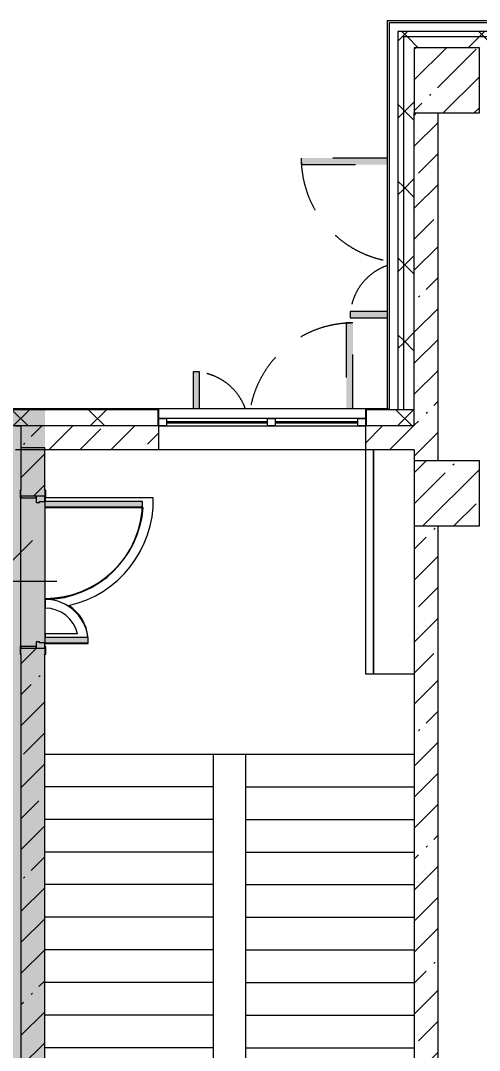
# Model space of a CAD drawing. Header units: millimetres. Extents: x -2911 to 185522, y -8553 to 29000.
# Drawn here: x 97049 to 101272, y 17875 to 27350 of the extents above; entities that cross this region are included whole.
import ezdxf

# ---------------------------------------------------------------- set-up
doc = ezdxf.new("R2010")
doc.units = ezdxf.units.MM
doc.linetypes.add('200_ШТРИХ__ш1_п0_6_', pattern=[800, 500, -300])
for name, color, linetype, lineweight in [('A-ANNO-DIMS', 7, 'Continuous', 9), ('A-ANNO-DIMS-500', 7, 'Continuous', 9), ('A-DETL-MBND-1', 7, '200_ШТРИХ__ш1_п0_6_', 9), ('A-GLAZ-2', 7, 'Continuous', 5), ('A-WALL', 7, 'Continuous', 9), ('A-WALL-4', 7, 'Continuous', 5), ('I-WALL-3', 7, 'Continuous', 5), ('S-COLS-2', 7, 'Continuous', 5), ('S-STRS-3', 7, 'Continuous', 5)]:
    doc.layers.add(name, color=color, linetype=linetype, lineweight=lineweight)
doc.layers.add('A-DETL-GENF-1', color=7, linetype='Continuous', lineweight=9, true_color=0xc0c0c0, transparency=0.4)
for name, color, linetype, lineweight, true_color in [('A-DOOR-2', 7, 'Continuous', 5, 0xaaaaaa), ('A-DOOR-3', 7, 'Continuous', 5, 0xe2e2e2), ('A-DOOR-4', 7, 'Continuous', 5, 0xb7b7b7), ('A-DOOR-FRAM-1', 7, 'Continuous', 5, 0xe2e2e2), ('A-DOOR-FRAM-2', 7, 'Continuous', 5, 0xaaaaaa), ('A-DOOR-FRAM-3', 7, 'Continuous', 5, 0xb7b7b7), ('A-FLOR-1', 7, 'Continuous', 5, 0xb7b7b7), ('A-FLOR-2', 7, 'Continuous', 5, 0xaaaaaa), ('A-WALL-5', 7, 'Continuous', 9, 0x737373), ('A-WALL-6', 7, 'Continuous', 5, 0x737373), ('I-WALL-4', 7, 'Continuous', 5, 0x737373), ('S-STRS-4', 7, 'Continuous', 5, 0x737373)]:
    doc.layers.add(name, color=color, linetype=linetype, lineweight=lineweight, true_color=true_color)
doc.styles.add('ISOCPEUR_4', font='isocpeur.ttf', dxfattribs={"width": 0.9, "height": 1000})
doc.dimstyles.new('ISO-2_0_0_9К_Средний_округл2_1', dxfattribs={"dimscale": 304.8, "dimtxt": 995.981176, "dimasz": 2.46063, "dimexe": 1.968504, "dimexo": 0, "dimgap": 0, "dimtad": 1, "dimdec": 0, "dimrnd": 10, "dimzin": 0, "dimdsep": 46, "dimtxsty": 'ISOCPEUR_4', "dimblk1": 'OBLIQUE', "dimblk2": 'OBLIQUE', "dimsah": 1, "dimcen": 0.09, "dimdle": 1.968504, "dimazin": 0, "dimtfac": 1, "dimtdec": 4, "dimtix": 1, "dimtmove": 0, "dimatfit": 3, "dimfxl": 1, "dimtvp": 1, "dimtolj": 1, "dimtzin": 0, "dimarcsym": 2})
pattern_1 = [(45, (58512.3, 0), (-285.123, 285.123), []), (45, (58797.44, 0), (-285.123, 285.123), [504.031, -100.806, 16.764, -84.042])]
pattern_2 = [(45, (58512.3, 0), (-353.5534, 353.5534), []), (135, (58512.3, 0), (-353.5534, -353.5534), [])]

# ---------------------------------------------------------------- blocks, each defined once
blk = doc.blocks.new('BSC_Колонна _Прямоугольная - 600х600-V86-2_7_1_птичка')
at = {"layer": 'S-COLS-2'}
h = blk.add_hatch(dxfattribs=at)
h.set_pattern_fill('FP_103', color=256, style=0, pattern_type=2)
h.set_pattern_definition([(45, (-42460, -26800), (-285.123, 285.123), []), (45, (-42174.88, -26800), (-285.123, 285.123), [504.031, -100.806, 16.764, -84.042])])
h.paths.add_polyline_path([(-300, -300), (300, -300), (300, 300), (-300, 300)])
for p, q in [((300, 300), (-300, 300)), ((-300, 300), (-300, -300)), ((300, -300), (300, 300)), ((-300, -300), (300, -300))]:
    blk.add_line(p, q, dxfattribs=at)
blk = doc.blocks.new('BSC_Колонна _Прямоугольная - 600х600-V100-2_7_1_птичка')
at = {"layer": 'S-COLS-2'}
h = blk.add_hatch(dxfattribs=at)
h.set_pattern_fill('FP_116', color=256, style=0, pattern_type=2)
h.set_pattern_definition([(45, (-42460, -23000), (-285.123, 285.123), []), (45, (-42174.88, -23000), (-285.123, 285.123), [504.031, -100.806, 16.764, -84.042])])
h.paths.add_polyline_path([(-300, -300), (300, -300), (300, 300), (-300, 300), (-300, -210)])
for p, q in [((300, 300), (-300, 300)), ((-300, 300), (-300, -300)), ((300, -300), (300, 300)), ((-300, -300), (300, -300))]:
    blk.add_line(p, q, dxfattribs=at)
blk = doc.blocks.new('120_Окно_СКБ_2Ст - 120_Окно_СКБ_2Ст 1900х2400 глухое-23537524-2_7_1_птичка')
at = {"layer": 'A-GLAZ-2'}
for p, q in [((-950, 5), (-950, 75)), ((-950, 75), (-880, 75)), ((950, 75), (-950, 75)), ((-880, 5), (-950, 5)), ((-950, 5), (950, 5)), ((-880, 75), (-880, 5)), ((-120, 45), (-880, 45)), ((-120, 35), (-880, 35)), ((-120, 5), (-120, 75)), ((-120, 75), (-50, 75)), ((-50, 5), (-120, 5)), ((-50, 75), (-50, 5)), ((880, 45), (-50, 45)), ((880, 35), (-50, 35)), ((880, 5), (880, 75)), ((880, 75), (950, 75)), ((950, 5), (880, 5)), ((950, 75), (950, 5))]:
    blk.add_line(p, q, dxfattribs=at)
blk = doc.blocks.new('110_Дверь_СКБ_2Ст_Наружная - ДН-1_л__ Двухстворчатая 1350 х3200 _ЛК_ в свету с верхним остеклением 2-22448815-2_7_1_птичка')
at = {"layer": 'A-DETL-MBND-1'}
for points in [[(754.5, 79.3), (754.5, 869), (694.5, 869), (694.5, 79.3)], [(-655.5, 79.3), (-655.5, 419), (-715.5, 419), (-715.5, 79.3)]]:
    blk.add_hatch(color=256, dxfattribs=at).paths.add_polyline_path(points)
for p, q in [((754.5, 869), (694.5, 869)), ((694.5, 869), (694.5, 79.3)), ((754.5, 79.3), (754.5, 869)), ((-715.5, 419), (-715.5, 79.3)), ((-655.5, 419), (-715.5, 419)), ((-655.5, 79.3), (-655.5, 419))]:
    blk.add_line(p, q, dxfattribs=at)
for centre, radius, start, end in [((754.5, -91), 960, 90, 169.72024), ((-715.5, -91), 510, 19.63052, 90)]:
    blk.add_arc(centre, radius, start, end, dxfattribs=at)
blk = doc.blocks.new('110_Дверь_СКБ_2Ст - Д-1 Лестничная клетка EIS60-V175-2_7_1_птичка')
at = {"layer": 'A-DOOR-3'}
for points in [[(-587.5, 110), (-587.5, 1010), (-637.5, 1010), (-637.5, 110)], [(662.5, 510), (612.5, 510), (612.5, 110), (662.5, 110)], [(712.5, 30), (697.5, 30), (697.5, -110), (712.5, -110)]]:
    blk.add_hatch(color=256, dxfattribs=at).paths.add_polyline_path(points)
h = blk.add_hatch(color=256, dxfattribs=at)
h.paths.add_polyline_path([(712.5, 110), (662.5, 110), (662.5, 60), (652.5, 60), (654.4, 30), (712.5, 30), (712.5, 90.1)])
h.paths.add_polyline_path([(-627.5, 60), (-637.5, 60), (-637.5, 110), (-687.5, 110), (-687.5, 30), (-627.5, 30)])
at = {"layer": 'A-DOOR-FRAM-1'}
for points in [[(-672.5, 110), (-672.5, 118), (-742.5, 118), (-742.5, 110)], [(767.5, 110), (767.5, 118), (697.5, 118), (697.5, 110)], [(-672.5, 30), (-687.5, 30), (-687.5, -110), (-672.5, -110)], [(-672.5, -110), (-742.5, -110), (-742.5, -118), (-672.5, -118)], [(767.5, -118), (767.5, -110), (697.5, -110), (697.5, -118)]]:
    blk.add_hatch(color=256, dxfattribs=at).paths.add_polyline_path(points)
at = {"layer": 'A-DOOR-2'}
for p, q in [((-637.5, 1010), (-637.5, 110)), ((-587.5, 1010), (-637.5, 1010)), ((-587.5, 110), (-587.5, 1010)), ((662.5, 510), (612.5, 510)), ((612.5, 510), (612.5, 110)), ((662.5, 110), (662.5, 510))]:
    blk.add_line(p, q, dxfattribs=at)
for centre, radius, start, end in [((-637.5, 110), 900, 0, 90), ((662.5, 110), 400, 90, 180)]:
    blk.add_arc(centre, radius, start, end, dxfattribs=at)
at = {"layer": 'A-DOOR-4'}
for p, q in [((-637.5, 110), (-587.5, 110)), ((612.5, 110), (662.5, 110))]:
    blk.add_line(p, q, dxfattribs=at)
at = {"layer": 'A-DOOR-FRAM-2'}
for p, q in [((-672.5, 118), (-742.5, 118)), ((-742.5, 118), (-742.5, 110)), ((-672.5, 110), (-672.5, 118)), ((767.5, 118), (697.5, 118)), ((697.5, 118), (697.5, 110)), ((767.5, 110), (767.5, 118))]:
    blk.add_line(p, q, dxfattribs=at)
at = {"layer": 'A-DOOR-FRAM-3'}
for p, q in [((-742.5, 110), (-672.5, 110)), ((-637.5, 110), (-687.5, 110)), ((-687.5, 110), (-687.5, 30)), ((-637.5, 60), (-637.5, 110)), ((662.5, 110), (662.5, 60)), ((712.5, 110), (662.5, 110)), ((697.5, 110), (767.5, 110)), ((712.5, 30), (712.5, 110)), ((-687.5, 30), (-627.5, 30)), ((-672.5, 30), (-687.5, 30)), ((-687.5, 30), (-687.5, -110)), ((-672.5, -110), (-672.5, 30)), ((-627.5, 60), (-637.5, 60)), ((-627.5, 30), (-627.5, 60)), ((662.5, 60), (652.5, 60)), ((652.5, 60), (652.5, 30)), ((652.5, 30), (712.5, 30)), ((712.5, 30), (697.5, 30)), ((697.5, 30), (697.5, -110)), ((712.5, -110), (712.5, 30)), ((-672.5, -110), (-742.5, -110)), ((-742.5, -110), (-742.5, -118)), ((-742.5, -118), (-672.5, -118)), ((-687.5, -110), (-672.5, -110)), ((-672.5, -118), (-672.5, -110)), ((697.5, -110), (712.5, -110)), ((767.5, -110), (697.5, -110)), ((697.5, -110), (697.5, -118)), ((697.5, -118), (767.5, -118)), ((767.5, -118), (767.5, -110))]:
    blk.add_line(p, q, dxfattribs=at)
blk = doc.blocks.new('110_Дверь_СКБ_2Ст_Наружная - ДН-1_л__ Двухстворчатая 1350 х3200 _ЛК_ в свету с верхним остеклением EI30-23529464-2_7_1_птичка')
at = {"layer": 'A-DETL-MBND-1'}
for points in [[(694.5, 512.3), (694.5, 125), (754.5, 125), (754.5, 915), (694.5, 915)], [(-715.5, 125), (-655.5, 125), (-655.5, 465), (-715.5, 465)]]:
    blk.add_hatch(color=256, dxfattribs=at).paths.add_polyline_path(points)
for p, q in [((754.5, 915), (694.5, 915)), ((694.5, 915), (694.5, 125)), ((754.5, 125), (754.5, 915)), ((-715.5, 465), (-715.5, 125)), ((-655.5, 465), (-715.5, 465)), ((-655.5, 125), (-655.5, 465))]:
    blk.add_line(p, q, dxfattribs=at)
for centre, radius, start, end in [((754.5, -45), 960, 90, 169.73704), ((-715.5, -45), 510, 19.59844, 90)]:
    blk.add_arc(centre, radius, start, end, dxfattribs=at)
blk = doc.blocks.new('Зашивка приборов отопления28 - Зашивка приборов отопления-33322877-2_7_1_птичка')
at = {"layer": 'A-WALL-4'}
for p, q in [((75401, 485.9), (73341, 485.9)), ((73341, 485.9), (73341, 410.9)), ((73341, 410.9), (73341, 35.9)), ((73341, 410.9), (75401, 410.9)), ((75401, 410.9), (73341.4, 410.9)), ((73341.4, 410.9), (73341.4, 35.9))]:
    blk.add_line(p, q, dxfattribs=at)
blk = doc.blocks.new('DIMBLOCK162-2_7_1_птичка')
at = {"layer": 'A-ANNO-DIMS-500'}
for p, q in [((96782.3, 22721.3), (96782.3, 21591)), ((96782.3, 22191), (96782.3, 22721.3)), ((92122.3, 22600), (92122.3, 21591)), ((92122.3, 22191), (92122.3, 22600)), ((91522.3, 22191), (97382.3, 22191))]:
    blk.add_line(p, q, dxfattribs=at)
at = {"layer": 'A-ANNO-DIMS-500', "lineweight": 20}
for p, q in [((92122.3, 22191), (92497.3, 22566)), ((96782.3, 22191), (97157.3, 22566)), ((92122.3, 22191), (91747.3, 21816)), ((96782.3, 22191), (96407.3, 21816))]:
    blk.add_line(p, q, dxfattribs=at)
at = {"layer": 'A-ANNO-DIMS-500', "color": 0, "insert": (93140.3, 23497.4), "char_height": 1000, "width": 3148.833, "attachment_point": 1, "line_spacing_factor": 1.149209, "style": 'ISOCPEUR_4'}
blk.add_mtext('4660', dxfattribs=at)
blk = doc.blocks.new('_Oblique')
at = {"color": 0, "linetype": 'ByBlock', "lineweight": -2}
blk.add_line((-0.5, -0.5), (0.5, 0.5), dxfattribs=at)

msp = doc.modelspace()

# ---------------------------------------------------------------- hatches: boundary and pattern name
at = {"layer": 'A-DETL-GENF-1'}
msp.add_hatch(color=256, dxfattribs=at).paths.add_polyline_path([(91687.3379, -280), (97272.3157, -280), (97272.3157, 23777.7217), (92372.3157, 23777.7217), (92372.3157, 27350), (62364.3157, 27350), (62364.3157, 15358), (58244.3157, 15358), (58244.3157, -280), (90759.8178, -280)])
at = {"layer": 'A-WALL-4'}
h = msp.add_hatch(dxfattribs=at)
h.set_pattern_fill('FP_85', color=256, style=0, pattern_type=2)
h.set_pattern_definition(pattern_2)
h.paths.add_polyline_path([(150121.0997, 27199.9999), (151672.3157, 27199.9999), (151672.3157, 27249.9999), (138862.3157, 27249.9999), (138862.3157, 27199.9999), (148266.0596, 27199.9999)])
h.paths.add_polyline_path([(136362.3157, 27199.9999), (136362.3157, 27249.9999), (134852.3157, 27249.9999), (134852.3157, 27199.9999), (136208.2992, 27199.9999)])
h.paths.add_polyline_path([(126469.3389, 27199.9999), (126472.3157, 27199.9999), (126469.3389, 27249.9999), (124672.3157, 27249.9999), (124672.3157, 27199.9999), (126005.5789, 27199.9999)])
h.paths.add_polyline_path([(127860.619, 27199.9999), (132752.3157, 27199.9999), (132752.3157, 27249.9999), (127372.3157, 27249.9999), (127372.3157, 27199.9999)])
h.paths.add_polyline_path([(122692.3157, 27199.9999), (123772.3157, 27199.9999), (123772.3157, 27249.9999), (122692.3157, 27249.9999)])
h.paths.add_polyline_path([(113522.1895, 27199.9999), (113522.1895, 27249.9999), (112372.5057, 27249.9999), (112372.5057, 27199.9999), (113020.2985, 27199.9999)])
h.paths.add_polyline_path([(108382.6984, 27199.9999), (109272.5057, 27199.9999), (109272.5057, 27249.9999), (108172.6024, 27249.9999), (108172.6024, 27199.9999)])
h.paths.add_polyline_path([(114422.1895, 27199.9999), (115672.3158, 27199.9999), (115672.3158, 27249.9999), (114422.1895, 27249.9999)])
h.paths.add_polyline_path([(119552.3157, 27199.9999), (119552.3157, 27249.9999), (118372.3158, 27249.9999), (118372.3158, 27199.9999), (119512.9387, 27199.9999)])
h.paths.add_polyline_path([(102919.3157, 27199.9999), (102919.3157, 27249.9999), (100522.3157, 27249.9999), (100522.3157, 27199.9999), (101890.0582, 27199.9999)])
h.paths.add_polyline_path([(106019.3157, 27199.9999), (107272.6024, 27199.9999), (107272.6024, 27249.9999), (106019.3157, 27249.9999)])
h = msp.add_hatch(dxfattribs=at)
h.set_pattern_fill('FP_85', color=256, style=0, pattern_type=2)
h.set_pattern_definition(pattern_2)
h.paths.add_polyline_path([(100572.3157, 23770), (100572.3157, 27199.9999), (100522.3157, 27199.9999), (100522.3157, 23770)])
h = msp.add_hatch(dxfattribs=at)
h.set_pattern_fill('FP_85', color=256, style=0, pattern_type=2)
h.set_pattern_definition(pattern_2)
h.paths.add_polyline_path([(150121.0997, 27099.9999), (151572.3157, 27099.9999), (151572.3157, 27199.9999), (138862.3157, 27199.9999), (138862.3157, 27099.9999), (148266.0596, 27099.9999)])
h.paths.add_polyline_path([(123772.3157, 27099.9999), (123772.3157, 27199.9999), (122692.3157, 27199.9999), (122692.3157, 27099.9999), (123467.5157, 27099.9999)])
h.paths.add_polyline_path([(127372.3157, 27099.9999), (132752.3157, 27099.9999), (132752.3157, 27199.9999), (127372.3157, 27199.9999)])
h.paths.add_polyline_path([(126472.3157, 27099.9999), (126469.3389, 27199.9999), (124672.3157, 27199.9999), (124672.3157, 27099.9999), (126469.3389, 27099.9999)])
h.paths.add_polyline_path([(136362.3157, 27099.9999), (136362.3157, 27199.9999), (134852.3157, 27199.9999), (134852.3157, 27099.9999), (136208.2992, 27099.9999)])
h.paths.add_polyline_path([(118585.4187, 27099.9999), (119552.3157, 27099.9999), (119552.3157, 27199.9999), (118372.3158, 27199.9999), (118372.3158, 27099.9999)])
h.paths.add_polyline_path([(112372.5057, 27099.9999), (113522.1895, 27099.9999), (113522.1895, 27199.9999), (112372.5057, 27199.9999)])
h.paths.add_polyline_path([(115339.0986, 27099.9999), (115672.3158, 27099.9999), (115672.3158, 27199.9999), (114422.1895, 27199.9999), (114422.1895, 27099.9999), (114875.3386, 27099.9999)])
h.paths.add_polyline_path([(106019.3157, 27099.9999), (107272.6024, 27099.9999), (107272.6024, 27199.9999), (106019.3157, 27199.9999)])
h.paths.add_polyline_path([(108877.1257, 27099.9999), (109272.5057, 27099.9999), (109272.5057, 27199.9999), (108172.6024, 27199.9999), (108172.6024, 27099.9999), (108382.6984, 27099.9999)])
h.paths.add_polyline_path([(102919.3157, 27099.9999), (102919.3157, 27199.9999), (100572.3157, 27199.9999), (100572.3157, 27099.9999), (101890.0582, 27099.9999)])
h = msp.add_hatch(dxfattribs=at)
h.set_pattern_fill('FP_85', color=256, style=0, pattern_type=2)
h.set_pattern_definition(pattern_2)
h.paths.add_polyline_path([(100672.3157, 23770), (100672.3157, 27099.9999), (100572.3157, 27099.9999), (100572.3157, 23770)])
h = msp.add_hatch(dxfattribs=at)
h.set_pattern_fill('FP_85', color=256, style=0, pattern_type=2)
h.set_pattern_definition(pattern_2)
h.paths.add_polyline_path([(92404.4399, 23620), (93072.3157, 23620), (93072.3157, 23770), (92352.3157, 23770), (92352.3157, 23620), (92372.3157, 23620)])
h.paths.add_polyline_path([(97272.3157, 23620), (97272.3157, 23770), (96172.3157, 23770), (96172.3157, 23620), (97252.458, 23620)])
h = msp.add_hatch(dxfattribs=at)
h.set_pattern_fill('FP_85', color=256, style=0, pattern_type=2)
h.set_pattern_definition(pattern_2)
h.paths.add_polyline_path([(100498.7781, 23620), (100672.3157, 23620), (100672.3157, 23770), (100230.3157, 23770), (100230.3157, 23620)])
h.paths.add_polyline_path([(97272.3157, 23620), (98314.3157, 23620), (98314.3157, 23770), (97272.3157, 23770), (97272.3157, 23654.1898)])
at = {"layer": 'I-WALL-3'}
h = msp.add_hatch(dxfattribs=at)
h.set_pattern_fill('FP_93', color=256, style=0, pattern_type=2)
h.set_pattern_definition(pattern_1)
h.paths.add_polyline_path([(100892.3157, 23300), (100892.3157, 26499.9999), (100672.3157, 26499.9999), (100672.3157, 23300)])
h = msp.add_hatch(dxfattribs=at)
h.set_pattern_fill('FP_93', color=256, style=0, pattern_type=2)
h.set_pattern_definition(pattern_1)
h.paths.add_polyline_path([(97052.3157, 23400), (97272.3157, 23400), (97272.3157, 23620), (97052.3157, 23620)])
h = msp.add_hatch(dxfattribs=at)
h.set_pattern_fill('FP_93', color=256, style=0, pattern_type=2)
h.set_pattern_definition(pattern_1)
h.paths.add_polyline_path([(100672.3157, 23400), (100672.3157, 23620), (100222.3157, 23620), (100222.3157, 23400), (100498.7781, 23400)])
h.paths.add_polyline_path([(98179.9781, 23400), (98322.3157, 23400), (98317.3157, 23620), (97272.3157, 23620), (97272.3157, 23400)])
h = msp.add_hatch(dxfattribs=at)
h.set_pattern_fill('FP_93', color=256, style=0, pattern_type=2)
h.set_pattern_definition(pattern_1)
h.paths.add_polyline_path([(97252.458, 10449.9997), (97272.3157, 10449.9997), (97272.3157, 12125), (97052.3157, 12125), (97052.3157, 10449.9997)])
h.paths.add_polyline_path([(97052.3157, 13525), (97272.3157, 13525), (97272.3157, 21575), (97052.3157, 21575), (97052.3157, 13534.8236)])
h.paths.add_polyline_path([(97272.3157, 22975), (97272.3157, 23420.2782), (97052.3157, 23420.2782), (97052.3157, 22975), (97252.458, 22975)])
h = msp.add_hatch(dxfattribs=at)
h.set_pattern_fill('FP_93', color=256, style=0, pattern_type=2)
h.set_pattern_definition(pattern_1)
h.paths.add_polyline_path([(100892.3157, 17299.9998), (100892.3157, 22700), (100672.3157, 22700), (100672.3157, 17299.9998)])

# ---------------------------------------------------------------- linework, layer by layer
at = {"layer": 'A-DETL-MBND-1'}
msp.add_line((97052.3157, 23619.7217), (97002.3157, 23619.7217), dxfattribs=at)
at = {"layer": 'A-FLOR-1'}
msp.add_line((97052.3157, 23400), (97002.3157, 23400), dxfattribs=at)
at = {"layer": 'A-FLOR-2'}
for p, q in [((98270.5126, 22959.2235), (97275.7134, 22959.2235)), ((97275.7134, 22959.2235), (97275.7134, 22925)), ((97275.7134, 22869.2235), (98178.0012, 22869.2235)), ((97275.7134, 22034.2349), (97275.7134, 21944.2349)), ((97572.845, 21708.0665), (97275.7134, 21708.0665)), ((97275.7134, 21708.0665), (97275.7134, 21675)), ((97275.7134, 21625), (97275.7134, 21618.0665)), ((97275.7134, 21618.0665), (97670.1457, 21618.0665))]:
    msp.add_line(p, q, dxfattribs=at)
for centre, radius, start, end in [((97275.7134, 22939.2349), 995, 282.67053636, 1.15109605), ((97275.7134, 22939.2349), 905, 270, 355.56312867), ((97275.7134, 21639.2349), 305, 13.04270289, 90), ((97275.7134, 21639.2349), 395, 5.20116849, 56.45951512), ((97275.7134, 21639.2349), 395, 356.92798872, 357.93551989)]:
    msp.add_arc(centre, radius, start, end, dxfattribs=at)
at = {"layer": 'A-WALL'}
for p, q in [((100442.3157, 27329.9999), (100442.3157, 23770)), ((102919.3157, 27329.9999), (100442.3157, 27329.9999)), ((100522.3157, 27249.9999), (100522.3157, 23770)), ((102919.3157, 27249.9999), (100522.3157, 27249.9999)), ((100572.3157, 27199.9999), (100572.3157, 23770)), ((102919.3157, 27199.9999), (100572.3157, 27199.9999)), ((98314.3157, 23620), (98314.3157, 23770)), ((98317.3157, 23620), (98317.3157, 23773)), ((100227.3157, 23773), (100227.3157, 23620)), ((100442.3157, 23773), (100227.3157, 23773)), ((100230.3157, 23770), (100230.3157, 23620)), ((100672.3157, 23770), (100230.3157, 23770)), ((100422.3157, 23778), (100442.3157, 23778)), ((98322.3157, 23620), (97052.3157, 23620)), ((100672.3157, 23620), (100222.3157, 23620))]:
    msp.add_line(p, q, dxfattribs=at)
at = {"layer": 'A-WALL-4'}
for p, q in [((100422.3157, 27349.9999), (100422.3157, 23778)), ((100422.3157, 27349.9999), (113522.1895, 27349.9999)), ((100672.3157, 23620), (100672.3157, 26499.9999)), ((100422.3157, 23778), (92372.3157, 23778)), ((98322.3157, 23620), (98322.3157, 23778)), ((100222.3157, 23778), (100222.3157, 23620))]:
    msp.add_line(p, q, dxfattribs=at)
at = {"layer": 'A-WALL-5'}
for p, q in [((98317.3157, 23773), (96172.3157, 23773)), ((98314.3157, 23770), (96172.3157, 23770))]:
    msp.add_line(p, q, dxfattribs=at)
at = {"layer": 'A-WALL-6'}
msp.add_line((97052.3157, 23620), (92352.3157, 23620), dxfattribs=at)
at = {"layer": 'I-WALL-3'}
for p, q in [((100892.3157, 23300), (100892.3157, 26499.9999)), ((98322.3157, 23400), (98322.3157, 23620)), ((100222.3157, 23620), (100222.3157, 23400)), ((100672.3157, 23400), (97052.3157, 23400)), ((100672.3157, 23400), (100672.3157, 23300)), ((100672.3157, 22700), (100672.3157, 17299.9998)), ((100892.3157, 17299.9998), (100892.3157, 22700))]:
    msp.add_line(p, q, dxfattribs=at)
at = {"layer": 'I-WALL-4'}
for p, q in [((97052.3157, 23620), (97052.3157, 23030)), ((97272.3157, 23420.2782), (97052.3157, 23420.2782)), ((97272.3157, 23030), (97272.3157, 23420.2782)), ((97052.3157, 21590), (97052.3157, 22960)), ((97272.3157, 22875), (97272.3157, 21675)), ((97052.3157, 21520), (97052.3157, 13580)), ((97272.3157, 15200), (97272.3157, 21520))]:
    msp.add_line(p, q, dxfattribs=at)
at = {"layer": 'S-STRS-3'}
for p, q in [((97272.3157, 20600), (99122.3157, 20600)), ((98822.3157, 20600), (98822.3157, 20300)), ((99122.3157, 20600), (100672.3157, 20600)), ((99122.3157, 20300), (99122.3157, 20600)), ((99122.3157, 20600), (100672.3157, 20600)), ((98822.3157, 20300), (97272.3157, 20300)), ((98822.3157, 20300), (97272.3157, 20300)), ((98822.3157, 20300), (98822.3157, 20000)), ((99122.3157, 20000), (99122.3157, 20300)), ((99122.3157, 20300), (100672.3157, 20300)), ((99122.3157, 20300), (100672.3157, 20300)), ((98822.3157, 20000), (97272.3157, 20000)), ((98822.3157, 20000), (97272.3157, 20000)), ((98822.3157, 20000), (98822.3157, 19700)), ((99122.3157, 19700), (99122.3157, 20000)), ((99122.3157, 20000), (100672.3157, 20000)), ((99122.3157, 20000), (100672.3157, 20000)), ((98822.3157, 19700), (97272.3157, 19700)), ((98822.3157, 19700), (97272.3157, 19700)), ((98822.3157, 19700), (98822.3157, 19400)), ((99122.3157, 19400), (99122.3157, 19700)), ((99122.3157, 19700), (100672.3157, 19700)), ((99122.3157, 19700), (100672.3157, 19700)), ((98822.3157, 19400), (97272.3157, 19400)), ((98822.3157, 19400), (97272.3157, 19400)), ((98822.3157, 19400), (98822.3157, 19100)), ((99122.3157, 19100), (99122.3157, 19400)), ((99122.3157, 19400), (100672.3157, 19400)), ((99122.3157, 19400), (100672.3157, 19400)), ((98822.3157, 19100), (97272.3157, 19100)), ((98822.3157, 19100), (97272.3157, 19100)), ((98822.3157, 19100), (98822.3157, 18800)), ((99122.3157, 18800), (99122.3157, 19100)), ((99122.3157, 19100), (100672.3157, 19100)), ((99122.3157, 19100), (100672.3157, 19100)), ((98822.3157, 18800), (97272.3157, 18800)), ((98822.3157, 18800), (97272.3157, 18800)), ((98822.3157, 18800), (98822.3157, 18500)), ((99122.3157, 18500), (99122.3157, 18800)), ((99122.3157, 18800), (100672.3157, 18800)), ((99122.3157, 18800), (100672.3157, 18800)), ((98822.3157, 18500), (97272.3157, 18500)), ((98822.3157, 18500), (97272.3157, 18500)), ((98822.3157, 18500), (98822.3157, 18200)), ((99122.3157, 18200), (99122.3157, 18500)), ((99122.3157, 18500), (100672.3157, 18500)), ((99122.3157, 18500), (100672.3157, 18500)), ((98822.3157, 18200), (97272.3157, 18200)), ((98822.3157, 18200), (97272.3157, 18200)), ((98822.3157, 18200), (98822.3157, 17900)), ((99122.3157, 17900), (99122.3157, 18200)), ((99122.3157, 18200), (100672.3157, 18200)), ((99122.3157, 18200), (100672.3157, 18200)), ((98822.3157, 17900), (97272.3157, 17900)), ((98822.3157, 17900), (97272.3157, 17900)), ((98822.3157, 17900), (98822.3157, 17600)), ((99122.3157, 17600), (99122.3157, 17900)), ((99122.3157, 17900), (100672.3157, 17900)), ((99122.3157, 17900), (100672.3157, 17900))]:
    msp.add_line(p, q, dxfattribs=at)
at = {"layer": 'S-STRS-4'}
msp.add_line((97272.3157, 22875), (97272.3157, 21675), dxfattribs=at)

# ---------------------------------------------------------------- block references
at = {"layer": 'A-DETL-MBND-1', "rotation": 89.9999999999999}
msp.add_blockref('110_Дверь_СКБ_2Ст_Наружная - ДН-1_л__ Двухстворчатая 1350 х3200 _ЛК_ в свету с верхним остеклением EI30-23529464-2_7_1_птичка', (100547.3157, 25330.4999), dxfattribs=at)
at = {"layer": 'A-DETL-MBND-1'}
msp.add_blockref('110_Дверь_СКБ_2Ст_Наружная - ДН-1_л__ Двухстворчатая 1350 х3200 _ЛК_ в свету с верхним остеклением 2-22448815-2_7_1_птичка', (99352.8157, 23698.7217), dxfattribs=at)
at = {"layer": 'A-DOOR-4', "rotation": 269.9999999999999}
msp.add_blockref('110_Дверь_СКБ_2Ст - Д-1 Лестничная клетка EIS60-V175-2_7_1_птичка', (97162.3157, 22287.5), dxfattribs=at)
at = {"layer": 'A-GLAZ-2', "rotation": 180}
msp.add_blockref('120_Окно_СКБ_2Ст - 120_Окно_СКБ_2Ст 1900х2400 глухое-23537524-2_7_1_птичка', (99272.3157, 23695), dxfattribs=at)
at = {"layer": 'A-WALL-4', "rotation": 89.9999999999998}
msp.add_blockref('Зашивка приборов отопления28 - Зашивка приборов отопления-33322877-2_7_1_птичка', (100708.2285, -52000.9544), dxfattribs=at)
at = {"layer": 'S-COLS-2'}
for name, p in [('BSC_Колонна _Прямоугольная - 600х600-V86-2_7_1_птичка', (100972.3157, 26799.9999)), ('BSC_Колонна _Прямоугольная - 600х600-V100-2_7_1_птичка', (100972.3157, 23000))]:
    msp.add_blockref(name, p, dxfattribs=at)

# ---------------------------------------------------------------- dimensions: what is measured, and where the dimension line sits
at = {"layer": 'A-ANNO-DIMS'}
dim = msp.add_linear_dim(base=(96782.3157, 22190.9896), p1=(92122.3157, 22600), p2=(96782.3157, 22721.3197), dimstyle='ISO-2_0_0_9К_Средний_округл2_1', override={"dimpost": '<>', "dimfxl": 4661.578965}, dxfattribs=at)
dim.commit()
dim.dimension.update_dxf_attribs({"geometry": 'DIMBLOCK162-2_7_1_птичка', "text_midpoint": (94452.3157, 22690.9896)})

doc.saveas('drawing.dxf')
